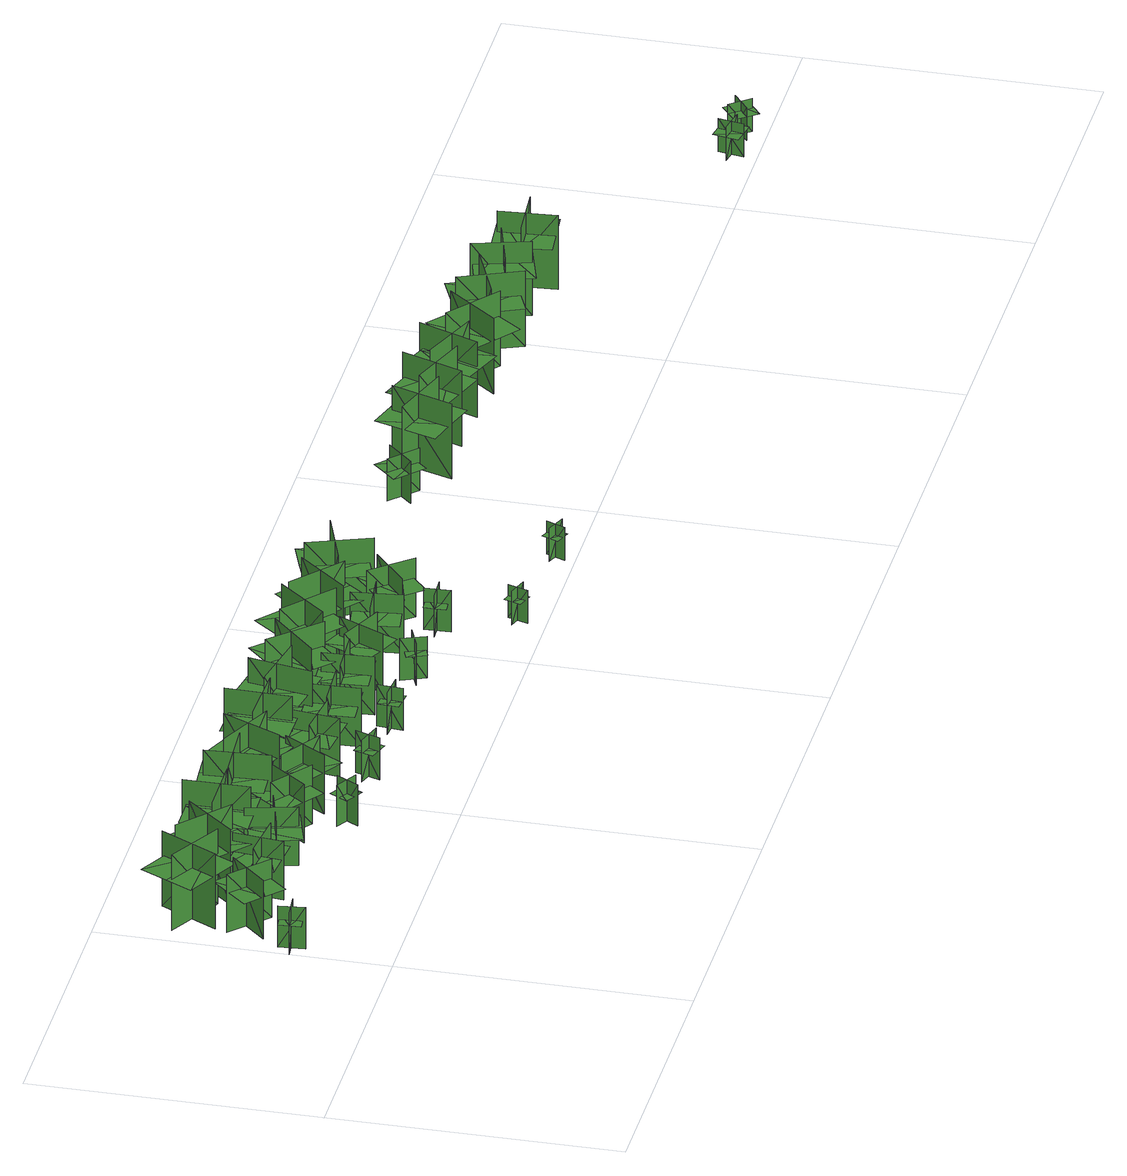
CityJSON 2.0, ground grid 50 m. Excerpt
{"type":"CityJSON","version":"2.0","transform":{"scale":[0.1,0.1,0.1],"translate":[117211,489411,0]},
"CityObjects":{
"tree1":{"type":"SolitaryVegetationObject","geometry":[{"type":"MultiSurface","lod":"1","boundaries":[[[0,1,2]],[[0,2,3]],[[4,5,6]],[[4,6,7]],[[8,9,10]],[[8,10,11]],[[8,11,12]],[[8,12,13]]]}]},
"tree2":{"type":"SolitaryVegetationObject","geometry":[{"type":"MultiSurface","lod":"1","boundaries":[[[14,15,16]],[[14,16,17]],[[18,19,20]],[[18,20,21]],[[22,23,24]],[[22,24,25]],[[22,25,26]],[[22,26,27]]]}]},
"tree3":{"type":"SolitaryVegetationObject","geometry":[{"type":"MultiSurface","lod":"1","boundaries":[[[28,29,30]],[[28,30,31]],[[32,33,34]],[[32,34,35]],[[36,37,38]],[[36,38,39]],[[36,39,40]],[[36,40,41]]]}]},
"tree4":{"type":"SolitaryVegetationObject","geometry":[{"type":"MultiSurface","lod":"1","boundaries":[[[42,43,44]],[[42,44,45]],[[46,47,48]],[[46,48,49]],[[50,51,52]],[[50,52,53]],[[50,53,54]],[[50,54,55]]]}]},
"tree5":{"type":"SolitaryVegetationObject","geometry":[{"type":"MultiSurface","lod":"1","boundaries":[[[56,57,58]],[[56,58,59]],[[60,61,62]],[[60,62,63]],[[64,65,66]],[[64,66,67]],[[64,67,68]],[[64,68,69]]]}]},
"tree6":{"type":"SolitaryVegetationObject","geometry":[{"type":"MultiSurface","lod":"1","boundaries":[[[70,71,72]],[[70,72,73]],[[74,75,76]],[[74,76,77]],[[78,79,80]],[[78,80,81]],[[78,81,82]],[[78,82,83]]]}]},
"tree7":{"type":"SolitaryVegetationObject","geometry":[{"type":"MultiSurface","lod":"1","boundaries":[[[84,85,86]],[[84,86,87]],[[88,89,90]],[[88,90,91]],[[92,93,94]],[[92,94,95]],[[92,95,96]],[[92,96,97]]]}]},
"tree8":{"type":"SolitaryVegetationObject","geometry":[{"type":"MultiSurface","lod":"1","boundaries":[[[98,99,100]],[[98,100,101]],[[102,103,104]],[[102,104,105]],[[106,107,108]],[[106,108,109]],[[106,109,110]],[[106,110,111]]]}]},
"tree9":{"type":"SolitaryVegetationObject","geometry":[{"type":"MultiSurface","lod":"1","boundaries":[[[112,113,114]],[[112,114,115]],[[116,117,118]],[[116,118,119]],[[120,121,122]],[[120,122,123]],[[120,123,124]],[[120,124,125]]]}]},
"tree10":{"type":"SolitaryVegetationObject","geometry":[{"type":"MultiSurface","lod":"1","boundaries":[[[126,127,128]],[[126,128,129]],[[130,131,132]],[[130,132,133]],[[134,135,136]],[[134,136,137]],[[134,137,138]],[[134,138,139]]]}]},
"tree11":{"type":"SolitaryVegetationObject","geometry":[{"type":"MultiSurface","lod":"1","boundaries":[[[140,141,142]],[[140,142,143]],[[144,145,146]],[[144,146,147]],[[148,149,150]],[[148,150,151]],[[148,151,152]],[[148,152,153]]]}]},
"tree12":{"type":"SolitaryVegetationObject","geometry":[{"type":"MultiSurface","lod":"1","boundaries":[[[154,155,156]],[[154,156,157]],[[158,159,160]],[[158,160,161]],[[162,163,164]],[[162,164,165]],[[162,165,166]],[[162,166,167]]]}]},
"tree13":{"type":"SolitaryVegetationObject","geometry":[{"type":"MultiSurface","lod":"1","boundaries":[[[168,169,170]],[[168,170,171]],[[172,173,174]],[[172,174,175]],[[176,177,178]],[[176,178,179]],[[176,179,180]],[[176,180,181]]]}]},
"tree14":{"type":"SolitaryVegetationObject","geometry":[{"type":"MultiSurface","lod":"1","boundaries":[[[182,183,184]],[[182,184,185]],[[186,187,188]],[[186,188,189]],[[190,191,192]],[[190,192,193]],[[190,193,194]],[[190,194,195]]]}]},
"tree15":{"type":"SolitaryVegetationObject","geometry":[{"type":"MultiSurface","lod":"1","boundaries":[[[196,197,198]],[[196,198,199]],[[200,201,202]],[[200,202,203]],[[204,205,206]],[[204,206,207]],[[204,207,208]],[[204,208,209]]]}]},
"tree16":{"type":"SolitaryVegetationObject","geometry":[{"type":"MultiSurface","lod":"1","boundaries":[[[210,211,212]],[[210,212,213]],[[214,215,216]],[[214,216,217]],[[218,219,220]],[[218,220,221]],[[218,221,222]],[[218,222,223]]]}]},
"tree17":{"type":"SolitaryVegetationObject","geometry":[{"type":"MultiSurface","lod":"1","boundaries":[[[224,225,226]],[[224,226,227]],[[228,229,230]],[[228,230,231]],[[232,233,234]],[[232,234,235]],[[232,235,236]],[[232,236,237]]]}]},
"tree18":{"type":"SolitaryVegetationObject","geometry":[{"type":"MultiSurface","lod":"1","boundaries":[[[238,239,240]],[[238,240,241]],[[242,243,244]],[[242,244,245]],[[246,247,248]],[[246,248,249]],[[246,249,250]],[[246,250,251]]]}]},
"tree19":{"type":"SolitaryVegetationObject","geometry":[{"type":"MultiSurface","lod":"1","boundaries":[[[252,253,254]],[[252,254,255]],[[256,257,258]],[[256,258,259]],[[260,261,262]],[[260,262,263]],[[260,263,264]],[[260,264,265]]]}]},
"tree20":{"type":"SolitaryVegetationObject","geometry":[{"type":"MultiSurface","lod":"1","boundaries":[[[266,267,268]],[[266,268,269]],[[270,271,272]],[[270,272,273]],[[274,275,276]],[[274,276,277]],[[274,277,278]],[[274,278,279]]]}]},
"tree21":{"type":"SolitaryVegetationObject","geometry":[{"type":"MultiSurface","lod":"1","boundaries":[[[280,281,282]],[[280,282,283]],[[284,285,286]],[[284,286,287]],[[288,289,290]],[[288,290,291]],[[288,291,292]],[[288,292,293]]]}]},
"tree22":{"type":"SolitaryVegetationObject","geometry":[{"type":"MultiSurface","lod":"1","boundaries":[[[294,295,296]],[[294,296,297]],[[298,299,300]],[[298,300,301]],[[302,303,304]],[[302,304,305]],[[302,305,306]],[[302,306,307]]]}]},
"tree23":{"type":"SolitaryVegetationObject","geometry":[{"type":"MultiSurface","lod":"1","boundaries":[[[308,309,310]],[[308,310,311]],[[312,313,314]],[[312,314,315]],[[316,317,318]],[[316,318,319]],[[316,319,320]],[[316,320,321]]]}]},
"tree24":{"type":"SolitaryVegetationObject","geometry":[{"type":"MultiSurface","lod":"1","boundaries":[[[322,323,324]],[[322,324,325]],[[326,327,328]],[[326,328,329]],[[330,331,332]],[[330,332,333]],[[330,333,334]],[[330,334,335]]]}]},
"tree25":{"type":"SolitaryVegetationObject","geometry":[{"type":"MultiSurface","lod":"1","boundaries":[[[336,337,338]],[[336,338,339]],[[340,341,342]],[[340,342,343]],[[344,345,346]],[[344,346,347]],[[344,347,348]],[[344,348,349]]]}]},
"tree26":{"type":"SolitaryVegetationObject","geometry":[{"type":"MultiSurface","lod":"1","boundaries":[[[350,351,352]],[[350,352,353]],[[354,355,356]],[[354,356,357]],[[358,359,360]],[[358,360,361]],[[358,361,362]],[[358,362,363]]]}]},
"tree27":{"type":"SolitaryVegetationObject","geometry":[{"type":"MultiSurface","lod":"1","boundaries":[[[364,365,366]],[[364,366,367]],[[368,369,370]],[[368,370,371]],[[372,373,374]],[[372,374,375]],[[372,375,376]],[[372,376,377]]]}]},
"tree28":{"type":"SolitaryVegetationObject","geometry":[{"type":"MultiSurface","lod":"1","boundaries":[[[378,379,380]],[[378,380,381]],[[382,383,384]],[[382,384,385]],[[386,387,388]],[[386,388,389]],[[386,389,390]],[[386,390,391]]]}]},
"tree29":{"type":"SolitaryVegetationObject","geometry":[{"type":"MultiSurface","lod":"1","boundaries":[[[392,393,394]],[[392,394,395]],[[396,397,398]],[[396,398,399]],[[400,401,402]],[[400,402,403]],[[400,403,404]],[[400,404,405]]]}]},
"tree30":{"type":"SolitaryVegetationObject","geometry":[{"type":"MultiSurface","lod":"1","boundaries":[[[406,407,408]],[[406,408,409]],[[410,411,412]],[[410,412,413]],[[414,415,416]],[[414,416,417]],[[414,417,418]],[[414,418,419]]]}]},
"tree31":{"type":"SolitaryVegetationObject","geometry":[{"type":"MultiSurface","lod":"1","boundaries":[[[420,421,422]],[[420,422,423]],[[424,425,426]],[[424,426,427]],[[428,429,430]],[[428,430,431]],[[428,431,432]],[[428,432,433]]]}]},
"tree32":{"type":"SolitaryVegetationObject","geometry":[{"type":"MultiSurface","lod":"1","boundaries":[[[434,435,436]],[[434,436,437]],[[438,439,440]],[[438,440,441]],[[442,443,444]],[[442,444,445]],[[442,445,446]],[[442,446,447]]]}]},
"tree33":{"type":"SolitaryVegetationObject","geometry":[{"type":"MultiSurface","lod":"1","boundaries":[[[448,449,450]],[[448,450,451]],[[452,453,454]],[[452,454,455]],[[456,457,458]],[[456,458,459]],[[456,459,460]],[[456,460,461]]]}]},
"tree34":{"type":"SolitaryVegetationObject","geometry":[{"type":"MultiSurface","lod":"1","boundaries":[[[462,463,464]],[[462,464,465]],[[466,467,468]],[[466,468,469]],[[470,471,472]],[[470,472,473]],[[470,473,474]],[[470,474,475]]]}]},
"tree35":{"type":"SolitaryVegetationObject","geometry":[{"type":"MultiSurface","lod":"1","boundaries":[[[476,477,478]],[[476,478,479]],[[480,481,482]],[[480,482,483]],[[484,485,486]],[[484,486,487]],[[484,487,488]],[[484,488,489]]]}]},
"tree36":{"type":"SolitaryVegetationObject","geometry":[{"type":"MultiSurface","lod":"1","boundaries":[[[490,491,492]],[[490,492,493]],[[494,495,496]],[[494,496,497]],[[498,499,500]],[[498,500,501]],[[498,501,502]],[[498,502,503]]]}]},
"tree37":{"type":"SolitaryVegetationObject","geometry":[{"type":"MultiSurface","lod":"1","boundaries":[[[504,505,506]],[[504,506,507]],[[508,509,510]],[[508,510,511]],[[512,513,514]],[[512,514,515]],[[512,515,516]],[[512,516,517]]]}]},
"tree38":{"type":"SolitaryVegetationObject","geometry":[{"type":"MultiSurface","lod":"1","boundaries":[[[518,519,520]],[[518,520,521]],[[522,523,524]],[[522,524,525]],[[526,527,528]],[[526,528,529]],[[526,529,530]],[[526,530,531]]]}]},
"tree39":{"type":"SolitaryVegetationObject","geometry":[{"type":"MultiSurface","lod":"1","boundaries":[[[532,533,534]],[[532,534,535]],[[536,537,538]],[[536,538,539]],[[540,541,542]],[[540,542,543]],[[540,543,544]],[[540,544,545]]]}]},
"tree40":{"type":"SolitaryVegetationObject","geometry":[{"type":"MultiSurface","lod":"1","boundaries":[[[546,547,548]],[[546,548,549]],[[550,551,552]],[[550,552,553]],[[554,555,556]],[[554,556,557]],[[554,557,558]],[[554,558,559]]]}]}
},
"vertices":[
[20,195,9],[24,150,9],[24,150,86],[20,195,86],[1,172,9],[1,172,86],[46,176,86],[46,176,9],[3,172,61],[4,153,61],[40,157,61],[39,175,61],[37,194,61],[1,191,61],
[37,223,11],[98,287,11],[98,287,120],[37,223,120],[107,225,11],[43,285,11],[43,285,120],[107,225,120],[46,222,85],[76,195,85],[135,260,85],[105,288,85],[75,315,85],[15,250,85],
[131,320,10],[32,374,10],[32,374,151],[131,320,151],[105,406,10],[52,306,10],[52,306,151],[105,406,151],[129,331,106],[153,377,106],[52,429,106],[28,382,106],[4,336,106],[105,284,106],
[220,252,10],[133,262,10],[133,262,120],[220,252,120],[177,306,10],[167,219,10],[167,219,120],[177,306,120],[216,258,85],[220,299,85],[132,307,85],[128,267,85],[124,226,85],[212,218,85],
[128,390,10],[213,315,10],[213,315,151],[128,390,151],[134,300,10],[209,385,10],[209,385,151],[134,300,151],[128,380,105],[94,340,105],[180,266,105],[214,306,105],[248,346,105],[162,419,105],
[258,305,10],[281,220,10],[281,220,120],[258,305,120],[223,244,10],[308,268,10],[308,268,120],[223,244,120],[253,298,84],[214,287,84],[239,202,84],[278,214,84],[317,225,84],[292,310,84],
[273,411,10],[274,298,10],[274,298,151],[273,411,151],[210,347,10],[323,348,10],[323,348,151],[210,347,151],[265,404,106],[212,403,106],[215,289,106],[268,291,106],[320,292,106],[317,406,106],
[417,228,10],[347,281,10],[347,281,120],[417,228,120],[408,297,10],[354,227,10],[354,227,120],[408,297,120],[416,236,84],[440,269,84],[370,321,84],[345,288,84],[321,255,84],[392,203,84],
[448,163,15],[409,186,15],[409,186,92],[448,163,92],[440,192,15],[440,192,92],[418,153,92],[418,153,15],[439,191,67],[423,200,67],[405,169,67],[421,159,67],[437,150,67],[456,181,67],
[380,287,10],[373,399,10],[373,399,151],[380,287,151],[440,354,10],[327,347,10],[327,347,151],[440,354,151],[388,294,105],[440,298,105],[431,411,105],[379,407,105],[327,403,105],[335,290,105],
[438,284,10],[512,237,10],[512,237,120],[438,284,120],[453,216,10],[500,291,10],[500,291,120],[453,216,120],[439,276,85],[418,241,85],[493,196,85],[514,231,85],[535,265,85],[460,311,85],
[416,375,10],[519,327,10],[519,327,151],[416,375,151],[448,290,10],[495,393,10],[495,393,151],[448,290,151],[419,364,106],[398,316,106],[502,271,106],[523,319,106],[544,367,106],[440,412,106],
[558,178,15],[601,164,15],[601,164,93],[558,178,93],[571,151,15],[571,151,93],[586,194,93],[586,194,15],[572,153,68],[590,147,68],[601,182,68],[583,187,68],[565,193,68],[554,159,68],
[627,250,11],[540,261,11],[540,261,120],[627,250,120],[585,305,11],[573,218,11],[573,218,120],[585,305,120],[623,257,85],[627,297,85],[540,307,85],[535,267,85],[531,226,85],[618,216,85],
[576,410,10],[573,297,10],[573,297,151],[576,410,151],[510,348,10],[624,345,10],[624,345,151],[510,348,151],[568,403,106],[515,404,106],[514,291,106],[566,290,106],[619,289,106],[620,403,106],
[674,205,11],[670,293,11],[670,293,121],[674,205,121],[721,257,11],[633,253,11],[633,253,121],[721,257,121],[680,211,86],[720,213,86],[715,301,86],[674,298,86],[634,296,86],[639,208,86],
[658,283,11],[678,394,11],[678,394,152],[658,283,152],[732,334,11],[621,354,11],[621,354,152],[732,334,152],[667,288,106],[719,280,106],[737,392,106],[686,400,106],[634,409,106],[616,297,106],
[721,173,12],[766,169,12],[766,169,90],[721,173,90],[740,150,12],[740,150,90],[744,195,90],[744,195,12],[740,152,65],[759,150,65],[762,186,65],[744,188,65],[725,190,65],[722,154,65],
[777,206,12],[772,294,12],[772,294,121],[777,206,121],[824,258,12],[736,254,12],[736,254,121],[824,258,121],[783,212,86],[824,215,86],[817,303,86],[777,300,86],[736,297,86],[742,209,86],
[729,301,11],[811,379,11],[811,379,152],[729,301,152],[819,299,11],[741,380,11],[741,380,152],[819,299,152],[740,300,107],[777,263,107],[857,342,107],[820,380,107],[783,417,107],[703,337,107],
[883,161,13],[925,178,13],[925,178,91],[883,161,91],[911,149,13],[911,149,91],[894,191,91],[894,191,13],[910,151,66],[928,158,66],[914,192,66],[897,184,66],[879,177,66],[893,144,66],
[853,210,11],[891,290,11],[891,290,121],[853,210,121],[919,234,11],[839,271,11],[839,271,121],[919,234,121],[861,212,86],[899,196,86],[934,276,86],[897,293,86],[860,309,86],[824,229,86],
[927,304,12],[841,378,12],[841,378,153],[927,304,153],[920,393,12],[846,308,12],[846,308,153],[920,393,153],[927,314,107],[960,354,107],[873,427,107],[840,387,107],[806,347,107],[893,274,107],
[926,247,12],[1013,257,12],[1013,257,122],[926,247,122],[981,204,12],[971,291,12],[971,291,122],[981,204,122],[932,242,87],[937,201,87],[1025,213,87],[1019,253,87],[1014,294,87],[927,282,87],
[928,383,12],[1014,310,12],[1014,310,153],[928,383,153],[935,294,12],[1009,380,12],[1009,380,153],[935,294,153],[928,373,108],[895,332,108],[982,260,108],[1015,301,108],[1049,341,108],[961,413,108],
[1066,190,11],[1068,145,11],[1068,145,88],[1066,190,88],[1046,168,11],[1046,168,88],[1091,170,88],[1091,170,11],[1047,168,63],[1048,149,63],[1085,151,63],[1084,170,63],[1083,189,63],[1047,187,63],
[1131,65,12],[1120,30,12],[1120,30,74],[1131,65,74],[1110,54,12],[1110,54,74],[1144,43,74],[1144,43,12],[1111,53,54],[1107,39,54],[1134,30,54],[1139,45,54],[1143,59,54],[1116,68,54],
[1032,218,11],[1100,275,11],[1100,275,121],[1032,218,121],[1102,212,11],[1046,280,11],[1046,280,121],[1102,212,121],[1041,217,85],[1067,186,85],[1134,244,85],[1107,275,85],[1080,305,85],[1014,248,85],
[1098,280,11],[1060,387,11],[1060,387,152],[1098,280,152],[1137,362,11],[1030,324,11],[1030,324,152],[1137,362,152],[1103,290,107],[1152,308,107],[1112,414,107],[1063,396,107],[1014,377,107],[1054,271,107],
[1334,47,18],[1321,14,18],[1321,14,80],[1334,47,80],[1312,38,18],[1312,38,80],[1346,24,80],[1346,24,18],[1314,37,60],[1308,23,60],[1335,12,60],[1340,26,60],[1346,40,60],[1319,51,60],
[1499,295,12],[1454,339,12],[1454,339,91],[1499,295,91],[1498,345,12],[1454,300,12],[1454,300,91],[1498,345,91],[1499,301,66],[1519,322,66],[1473,365,66],[1453,344,66],[1433,323,66],[1479,280,66],
[1549,253,10],[1585,360,10],[1585,360,151],[1549,253,151],[1630,293,10],[1522,329,10],[1522,329,151],[1630,293,151],[1559,257,106],[1609,241,106],[1643,349,106],[1593,365,106],[1543,380,106],[1509,272,106],
[1733,286,10],[1627,325,10],[1627,325,151],[1733,286,151],[1695,368,10],[1656,261,10],[1656,261,151],[1695,368,151],[1729,296,105],[1746,345,105],[1639,383,105],[1622,333,105],[1605,284,105],[1712,247,105],
[1793,362,10],[1752,257,10],[1752,257,151],[1793,362,151],[1711,326,10],[1816,285,10],[1816,285,151],[1711,326,151],[1783,358,105],[1734,377,105],[1695,270,105],[1744,252,105],[1793,234,105],[1832,340,105],
[1830,247,11],[1901,335,11],[1901,335,152],[1830,247,152],[1920,257,11],[1831,327,11],[1831,327,152],[1920,257,152],[1841,247,106],[1882,215,106],[1951,305,106],[1910,337,106],[1869,369,106],[1799,279,106],
[1996,233,8],[1953,338,8],[1953,338,149],[1996,233,149],[2031,317,8],[1926,273,8],[1926,273,149],[2031,317,149],[2001,243,104],[2049,264,104],[2004,368,104],[1956,347,104],[1908,326,104],[1953,222,104],
[2091,243,10],[2063,339,10],[2063,339,149],[2091,243,149],[2123,301,10],[2027,273,10],[2027,273,149],[2123,301,149],[2123,301,110],[2109,349,110],[2013,321,110],[2027,273,110],[2042,225,110],[2137,254,110],
[2172,319,12],[2180,220,12],[2180,220,150],[2172,319,150],[2128,269,12],[2228,277,12],[2228,277,150],[2128,269,150],[2128,269,112],[2133,219,112],[2232,228,112],[2228,277,112],[2223,327,112],[2124,319,112],
[2635,44,18],[2679,36,18],[2679,36,80],[2635,44,80],[2652,19,18],[2660,63,18],[2660,63,80],[2652,19,80],[2652,19,62],[2674,15,62],[2682,59,62],[2660,63,62],[2638,67,62],[2630,23,62],
[2734,23,19],[2707,58,19],[2707,58,80],[2734,23,80],[2738,52,19],[2703,25,19],[2703,25,80],[2738,52,80],[2738,52,63],[2725,70,63],[2690,43,63],[2703,25,63],[2717,7,63],[2752,34,63]
]}
